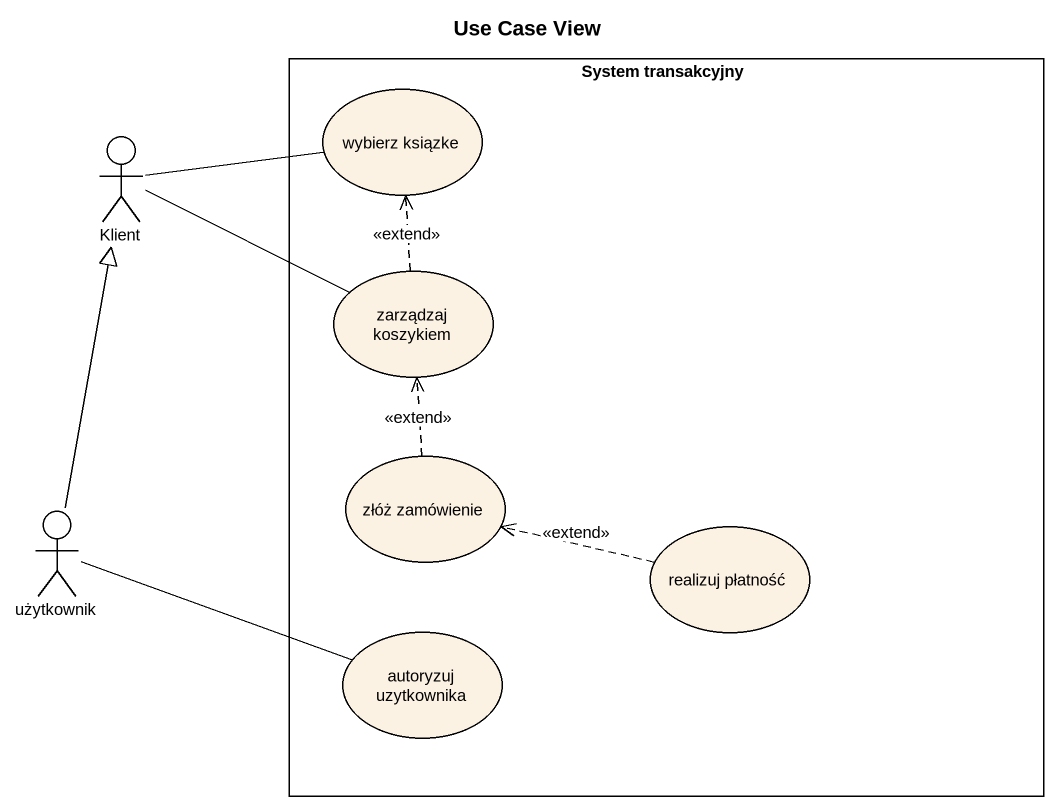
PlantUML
@startuml
title Use Case View
rectangle "System transakcyjny" as System_transakcyjny {
  usecase "wybierz ksiązke" as wybierz_ksiązke
  usecase "zarządzaj koszykiem" as zarządzaj_koszykiem
  usecase "złóż zamówienie" as złóż_zamówienie
  usecase "realizuj płatność" as realizuj_płatność
  usecase "autoryzuj uzytkownika" as autoryzuj_uzytkownika
}
actor Klient
actor użytkownik
Klient -right- wybierz_ksiązke
Klient -right- zarządzaj_koszykiem
zarządzaj_koszykiem .up.> wybierz_ksiązke : <<extend>>
użytkownik -up-|> Klient
użytkownik -right- autoryzuj_uzytkownika
złóż_zamówienie .up.> zarządzaj_koszykiem : <<extend>>
realizuj_płatność .left.> złóż_zamówienie : <<extend>>
@enduml
